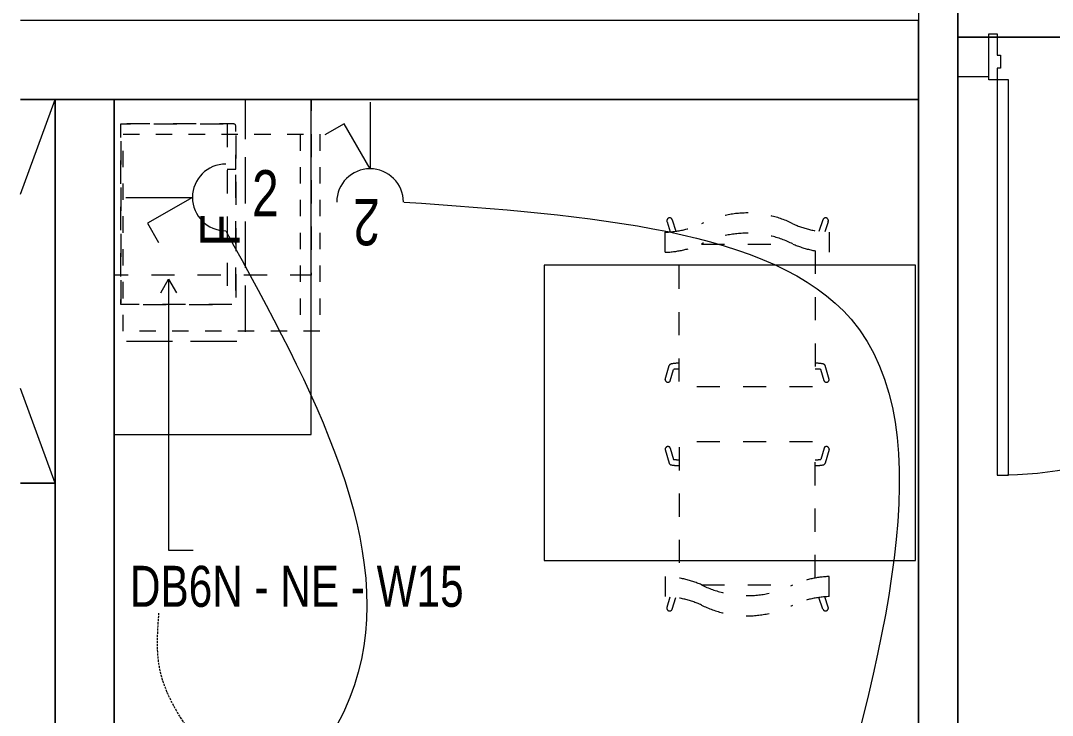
# Model space of a CAD drawing. Header units: millimetres. Extents: x 11356 to 46017, y -5218 to 16780.
# Drawn here: x 11895 to 15038, y 5921 to 8038 of the extents above; entities that cross this region are included whole.
import ezdxf

# ---------------------------------------------------------------- set-up
doc = ezdxf.new("R2010")
doc.units = ezdxf.units.MM
for name, pattern in [('IMPORT-Contour Line', [100, 50, -50]), ('IMPORT-Hidden Line', [195.611112, 141.111112, -54.5]), ('IMPORT-Small Dashed', [141.111111, 70.555556, -70.555556]), ('WSP_NZ_Hidden', [9.5, 6.5, -3])]:
    doc.linetypes.add(name, pattern=pattern)
for name, color, linetype, lineweight in [('0_Pen_No__1', 7, 'Continuous', 13), ('_Essential Power', 1, 'Continuous', 13), ('_Non Essential Power', 1, 'Continuous', 13), ('A-Des_ Columns', 7, 'Continuous', 13), ('A-Des_ Columns_Pen_No__183', 250, 'Continuous', 18), ('A-Des_ Columns_Pen_No__81', 251, 'Continuous', 18), ('A-Des_ Fittings Joinery_Pen_No__81', 251, 'Continuous', 18), ('A-Des_ Furniture - Room Chairs _Pen_No__81', 251, 'Continuous', 18), ('A-Des_ Walls', 7, 'Continuous', 13), ('A-Des_ Walls_Pen_No__81', 251, 'Continuous', 18), ('ARCHICAD Doors_Pen_No__81', 251, 'Continuous', 18), ('L07 Enlarged Ground Proposed Plan 02_GFGF Enlarged Proposed Plan 02_dwg', 8, 'Continuous', 13), ('New_A-Des_ Fittings Electrical_Pen_No__4', 250, 'Continuous', 18), ('New_A-Des_ Fittings General_Pen_No__4', 250, 'Continuous', 18), ('New_A-Des_ Fittings General_Pen_No__86', 250, 'Continuous', 18), ('New_A-Des_ Zones_Pen_No__94', 250, 'Continuous', 18), ('New_A-Doc_ Presentation_Furniture 1_50_Pen_No__85', 250, 'Continuous', 18)]:
    doc.layers.add(name, color=color, linetype=linetype, lineweight=lineweight)
doc.styles.add('Arial Narrow', font='ARIALN.TTF', dxfattribs={"width": 0.9, "height": 125})
doc.styles.add('Arial_2', font='arial.ttf', dxfattribs={"height": 120})

# ---------------------------------------------------------------- blocks, each defined once
blk = doc.blocks.new('L07 Enlarged Ground Proposed Plan 02_GFGF Enlarged Proposed Plan 02_dwg_Countertop 24_5__1-12185922-NEW GROUND FLOOR LAYOUT - ELECTRICAL PROPOSED PLAN 02')
at = {"layer": 'A-Des_ Fittings Joinery_Pen_No__81', "color": 254, "flags": 128}
blk.add_lwpolyline([(12779.7, 7798.3), (12179.7, 7798.3), (12179.7, 6776.9), (12779.7, 6776.9)], close=True, dxfattribs=at)
blk = doc.blocks.new('L07 Enlarged Ground Proposed Plan 02_GFGF Enlarged Proposed Plan 02_dwg_Rectangular Table 01 24_6__1-12185923-NEW GROUND FLOOR LAYOUT - ELECTRICAL PROPOSED PLAN 02')
at = {"layer": 'A-Des_ Furniture - Room Chairs _Pen_No__81', "color": 254, "linetype": 'IMPORT-Small Dashed', "flags": 128}
blk.add_lwpolyline([(14621.5, 6393.3), (14621.5, 7293.3), (13489.2, 7293.3), (13489.2, 6393.3)], close=True, dxfattribs=at)
at = {"layer": 'A-Des_ Furniture - Room Chairs _Pen_No__81', "color": 10, "flags": 128}
blk.add_lwpolyline([(14621.5, 6393.3), (14621.5, 7293.3), (13489.2, 7293.3), (13489.2, 6393.3)], close=True, dxfattribs=at)
blk = doc.blocks.new('L07 Enlarged Ground Proposed Plan 02_GFGF Enlarged Proposed Plan 02_dwg_Designer Chair 01 24_7__1-12185924-NEW GROUND FLOOR LAYOUT - ELECTRICAL PROPOSED PLAN 02')
at = {"layer": 'A-Des_ Furniture - Room Chairs _Pen_No__81', "color": 254, "linetype": 'IMPORT-Small Dashed'}
for p, q in [((13858.2, 6731.5), (13870.2, 6689.4)), ((13874, 6735.8), (13884, 6701.1)), ((14342.3, 6735.8), (14332.3, 6701.1)), ((14358.2, 6731.5), (14346.1, 6689.4)), ((13858.2, 6344.2), (13858.2, 6283)), ((13968.9, 6319), (14247.5, 6319)), ((14358.2, 6283), (14358.2, 6344.3)), ((13858.2, 6290.7), (13858.2, 6290.4)), ((13864, 6251), (13873.8, 6282.1)), ((13880, 6244.9), (13891.1, 6280.1)), ((14339, 6244.9), (14326.8, 6280.3)), ((14355, 6251), (14344.3, 6282.2))]:
    blk.add_line(p, q, dxfattribs=at)
at = {"layer": 'A-Des_ Furniture - Room Chairs _Pen_No__81', "color": 254, "linetype": 'IMPORT-Small Dashed', "flags": 128}
blk.add_lwpolyline([(14315.6, 6339.6), (14315.6, 6754.8), (13900.7, 6754.8), (13900.7, 6339.3)], dxfattribs=at)
at = {"layer": 'A-Des_ Furniture - Room Chairs _Pen_No__81', "color": 254, "linetype": 'IMPORT-Small Dashed'}
for centre, major_axis, start_param, end_param in [((13866.7, 6731.4), (0, 8.84), 5.238808, 7.842126), ((14349.7, 6731.4), (0, 8.84), 4.724245, 7.327562), ((13902, 6844.1), (0, 144.2), 3.011908, 3.132723), ((14314.4, 6844.1), (0, 144.2), 3.150463, 3.271277), ((13878.8, 6694.6), (0, 10.3), 2.10297, 2.907834), ((13901.3, 6826.6), (0, 144.4), 2.961394, 3.137175), ((14315, 6826.6), (0, 144.4), 3.14601, 3.321792), ((14337.6, 6694.6), (0, 10.3), 3.375351, 4.180216), ((13846.1, 6011.5), (0, 333), 5.888868, 6.244699), ((14108.2, 6620.9), (0, 335), 2.69422, 3.588965), ((14370.5, 6011.5), (0, 333), 0.038487, 0.394317), ((13849.4, 5970.2), (0, 312.9), 5.874242, 6.253894), ((14108.3, 6559.3), (0, 335), 2.69422, 3.588965), ((14367, 5970.2), (0, 312.9), 0.029292, 0.408943), ((13872, 6248.1), (0, 8.85), 1.227597, 4.353093), ((14347, 6248.1), (0, 8.85), 1.934683, 5.051842)]:
    blk.add_ellipse(centre, major_axis=major_axis, ratio=0.961461, start_param=start_param, end_param=end_param, dxfattribs=at)
blk = doc.blocks.new('L07 Enlarged Ground Proposed Plan 02_GFGF Enlarged Proposed Plan 02_dwg_Designer Chair 01 24_13__1-12185971-NEW GROUND FLOOR LAYOUT - ELECTRICAL PROPOSED PLAN 02')
at = {"layer": 'A-Des_ Furniture - Room Chairs _Pen_No__81', "color": 254, "linetype": 'IMPORT-Small Dashed'}
for p, q in [((13864, 7425.5), (13873.8, 7394.5)), ((13880, 7431.6), (13891.1, 7396.5)), ((14339, 7431.6), (14326.8, 7396.2)), ((14355, 7425.5), (14344.3, 7394.3)), ((13858.2, 7332.3), (13858.2, 7393.6)), ((14358.2, 7393.6), (14358.2, 7332.3)), ((13858.2, 7385.8), (13858.2, 7386.1)), ((13968.9, 7357.6), (14247.5, 7357.6)), ((13858.2, 6945), (13870.2, 6987.1)), ((14358.2, 6945), (14346.1, 6987.1)), ((13874, 6940.7), (13884, 6975.4)), ((14342.3, 6940.7), (14332.3, 6975.4))]:
    blk.add_line(p, q, dxfattribs=at)
at = {"layer": 'A-Des_ Furniture - Room Chairs _Pen_No__81', "color": 254, "linetype": 'IMPORT-Small Dashed', "flags": 128}
blk.add_lwpolyline([(14315.6, 7337), (14315.6, 6921.8), (13900.7, 6921.8), (13900.7, 7337.2)], dxfattribs=at)
at = {"layer": 'A-Des_ Furniture - Room Chairs _Pen_No__81', "color": 254, "linetype": 'IMPORT-Small Dashed'}
for centre, major_axis, start_param, end_param in [((14108.3, 7117.2), (0, 335), 5.835813, 6.730557), ((13849.4, 7706.3), (0, 312.9), 3.170884, 3.550536), ((13872, 7428.5), (0, 8.85), 5.071685, 8.197181), ((14367, 7706.3), (0, 312.9), 2.732649, 3.112301), ((14347, 7428.4), (0, 8.85), 4.372935, 7.490095), ((14108.2, 7055.6), (0, 335), 5.835813, 6.730557), ((13846.1, 7665), (0, 333), 3.180079, 3.53591), ((14370.5, 7665), (0, 333), 2.747276, 3.103106), ((13878.8, 6981.9), (0, 10.3), 0.233758, 1.038623), ((13901.3, 6849.9), (0, 144.4), 0.004417, 0.180199), ((14315, 6849.9), (0, 144.4), 6.102986, 6.278768), ((14337.6, 6981.9), (0, 10.3), 5.244562, 6.049427), ((13902, 6832.4), (0, 144.2), 0.00887, 0.129685), ((14314.4, 6832.4), (0, 144.2), 6.153501, 6.274315), ((13866.7, 6945.1), (0, 8.84), 1.582652, 4.18597), ((14349.7, 6945.1), (0, 8.84), 2.097216, 4.700533)]:
    blk.add_ellipse(centre, major_axis=major_axis, ratio=0.961461, start_param=start_param, end_param=end_param, dxfattribs=at)
blk = doc.blocks.new('L07 Enlarged Ground Proposed Plan 02_GFGF Enlarged Proposed Plan 02_dwg_Wall_59_1-12186076-NEW GROUND FLOOR LAYOUT - ELECTRICAL PROPOSED PLAN 02')
at = {"layer": 'A-Des_ Walls', "color": 50}
blk.add_line((14629.7, 8038.3), (11894.6, 8038.3), dxfattribs=at)
at = {"layer": 'A-Des_ Walls', "color": 50, "flags": 128}
blk.add_lwpolyline([(11894.6, 7798.3), (14629.7, 7798.3), (14629.7, 8038.3)], dxfattribs=at)
at = {"layer": 'A-Des_ Walls_Pen_No__81', "color": 254}
for p, q in [((14629.7, 8038.3), (11894.6, 8038.3)), ((11894.6, 7798.3), (11999.7, 7798.3)), ((12179.7, 7798.3), (14629.7, 7798.3))]:
    blk.add_line(p, q, dxfattribs=at)
blk = doc.blocks.new('L07 Enlarged Ground Proposed Plan 02_GFGF Enlarged Proposed Plan 02_dwg_Wall_61_1-12186079-NEW GROUND FLOOR LAYOUT - ELECTRICAL PROPOSED PLAN 02')
at = {"layer": 'A-Des_ Walls', "color": 50, "flags": 128}
blk.add_lwpolyline([(14629.7, 9048.3), (14629.7, 4008.3), (14749.7, 4008.3), (14749.7, 9048.3)], close=True, dxfattribs=at)
at = {"layer": 'A-Des_ Walls_Pen_No__81', "color": 254}
for p, q in [((14629.7, 8038.5), (14629.7, 8038.3)), ((14749.7, 4008.3), (14749.7, 7868.3)), ((14629.7, 7798.3), (14629.7, 4008.3))]:
    blk.add_line(p, q, dxfattribs=at)
at = {"layer": 'A-Des_ Walls_Pen_No__81', "color": 254, "flags": 128}
blk.add_lwpolyline([(14749.7, 7988.3), (14749.7, 9048.3), (14629.7, 9048.3), (14629.7, 8179.5)], dxfattribs=at)
blk = doc.blocks.new('L07 Enlarged Ground Proposed Plan 02_GFGF Enlarged Proposed Plan 02_dwg_CI Tools Door_31__1-12186080-NEW GROUND FLOOR LAYOUT - ELECTRICAL PROPOSED PLAN 02')
at = {"layer": 'ARCHICAD Doors_Pen_No__81', "color": 254, "flags": 128}
for points in [[(14879.7, 7933.3), (14879.7, 7893.3), (14869.7, 7893.3), (14869.7, 7858.3), (14844.7, 7858.3), (14844.7, 7998.3), (14869.7, 7998.3), (14869.7, 7933.3), (14879.7, 7933.3), (14879.7, 7893.3), (14869.7, 7893.3), (14869.7, 7858.3), (14844.7, 7858.3), (14844.7, 7998.3), (14869.7, 7998.3), (14869.7, 7933.3)], [(16064.7, 7933.3), (16064.7, 7893.3), (16074.7, 7893.3), (16074.7, 7858.3), (16099.7, 7858.3), (16099.7, 7998.3), (16074.7, 7998.3), (16074.7, 7933.3), (16064.7, 7933.3), (16064.7, 7893.3), (16074.7, 7893.3), (16074.7, 7858.3), (16099.7, 7858.3), (16099.7, 7998.3), (16074.7, 7998.3), (16074.7, 7933.3)], [(14904.7, 6653.3), (14904.7, 7858.3), (14869.7, 7858.3), (14869.7, 6653.3), (14904.7, 6653.3), (14904.7, 7858.3), (14869.7, 7858.3), (14869.7, 6653.3)]]:
    blk.add_lwpolyline(points, close=True, dxfattribs=at)
at = {"layer": 'ARCHICAD Doors_Pen_No__81', "color": 254}
blk.add_arc((14869.7, 7858.3), 1205, 270, 0, dxfattribs=at)
blk = doc.blocks.new('L07 Enlarged Ground Proposed Plan 02_GFGF Enlarged Proposed Plan 02_dwg_Wall_62_1-12186081-NEW GROUND FLOOR LAYOUT - ELECTRICAL PROPOSED PLAN 02')
at = {"layer": 'A-Des_ Walls', "color": 50, "flags": 128}
for points in [[(14749.7, 7868.3), (14844.7, 7868.3), (14844.7, 7988.3), (14749.7, 7988.3)], [(16099.7, 7868.3), (16309.7, 7868.3), (16309.7, 7988.3), (16099.7, 7988.3)]]:
    blk.add_lwpolyline(points, close=True, dxfattribs=at)
at = {"layer": 'A-Des_ Walls_Pen_No__81', "color": 254, "flags": 128}
for points in [[(14749.7, 7868.3), (14844.7, 7868.3), (14844.7, 7988.3), (14749.7, 7988.3)], [(16099.7, 7988.3), (16309.7, 7988.3), (16309.7, 7868.3), (16099.7, 7868.3), (16099.7, 7988.3)]]:
    blk.add_lwpolyline(points, dxfattribs=at)
blk.add_blockref('L07 Enlarged Ground Proposed Plan 02_GFGF Enlarged Proposed Plan 02_dwg_CI Tools Door_31__1-12186080-NEW GROUND FLOOR LAYOUT - ELECTRICAL PROPOSED PLAN 02', (0, 0))
blk = doc.blocks.new('L07 Enlarged Ground Proposed Plan 02_GFGF Enlarged Proposed Plan 02_dwg_Wall_69_1-12186088-NEW GROUND FLOOR LAYOUT - ELECTRICAL PROPOSED PLAN 02')
at = {"layer": 'A-Des_ Walls', "color": 50, "flags": 128}
blk.add_lwpolyline([(12179.7, 4008.3), (12179.7, 7798.3), (11999.7, 7798.3), (11999.7, 4008.3)], close=True, dxfattribs=at)
at = {"layer": 'A-Des_ Walls_Pen_No__81', "color": 254}
for p, q in [((11999.7, 7798.3), (11999.7, 4008.3)), ((12179.7, 4008.3), (12179.7, 7798.3))]:
    blk.add_line(p, q, dxfattribs=at)
blk = doc.blocks.new('L07 Enlarged Ground Proposed Plan 02_GFGF Enlarged Proposed Plan 02_dwg_Countertop 24_84__1-12186251-NEW GROUND FLOOR LAYOUT - ELECTRICAL PROPOSED PLAN 02')
at = {"layer": 'A-Des_ Fittings Joinery_Pen_No__81', "color": 254, "linetype": 'IMPORT-Hidden Line', "flags": 128}
blk.add_lwpolyline([(12579.7, 7798.3), (12179.7, 7798.3), (12179.7, 7061.6), (12579.7, 7061.6)], close=True, dxfattribs=at)
blk = doc.blocks.new('L07 Enlarged Ground Proposed Plan 02_GFGF Enlarged Proposed Plan 02_dwg_Microwave Oven 24-12186252-NEW GROUND FLOOR LAYOUT - ELECTRICAL PROPOSED PLAN 02')
at = {"layer": 'New_A-Des_ Fittings Electrical_Pen_No__4', "color": 253, "linetype": 'IMPORT-Small Dashed'}
blk.add_line((12523.6, 7723.5), (12523.6, 7173.5), dxfattribs=at)
at = {"layer": 'New_A-Des_ Fittings Electrical_Pen_No__4', "color": 253, "linetype": 'IMPORT-Small Dashed', "flags": 128}
blk.add_lwpolyline([(12523.6, 7585.6), (12550.3, 7585.6), (12550.3, 7716.6), (12550.2, 7718.2), (12549.7, 7719.6), (12548.9, 7720.9), (12547.9, 7722), (12546.7, 7722.8), (12545.3, 7723.3), (12543.9, 7723.5), (12200.3, 7723.5), (12200.3, 7173.5), (12543.9, 7173.5), (12200.3, 7173.5), (12200.3, 7723.5), (12543.9, 7723.5), (12545, 7723.4), (12546.1, 7723.1), (12547.1, 7722.6), (12548, 7721.9), (12548.8, 7721), (12549.5, 7720.1), (12550, 7719), (12550.2, 7717.8), (12550.3, 7716.6), (12550.3, 7180.3), (12550.2, 7179.1), (12550, 7178), (12549.5, 7176.9), (12548.8, 7175.9), (12548, 7175.1), (12547.1, 7174.4), (12546.1, 7173.9), (12545, 7173.6), (12543.9, 7173.5), (12545.3, 7173.7), (12546.7, 7174.2), (12547.9, 7175), (12548.9, 7176.1), (12549.7, 7177.4), (12550.2, 7178.8), (12550.3, 7180.3), (12550.3, 7581), (12523.6, 7581)], dxfattribs=at)
blk = doc.blocks.new('L07 Enlarged Ground Proposed Plan 02_GFGF Enlarged Proposed Plan 02_dwg_Cadimage Cabinet_109__1-12186373-NEW GROUND FLOOR LAYOUT - ELECTRICAL PROPOSED PLAN 02')
at = {"layer": 'A-Des_ Fittings Joinery_Pen_No__81', "color": 254, "flags": 128}
blk.add_lwpolyline([(11894.6, 6628.3), (11999.7, 6628.3), (11999.7, 6253.3), (11999.7, 6628.3)], dxfattribs=at)
blk = doc.blocks.new('L07 Enlarged Ground Proposed Plan 02_GFGF Enlarged Proposed Plan 02_dwg_Cadimage Cabinet_110__1-12186374-NEW GROUND FLOOR LAYOUT - ELECTRICAL PROPOSED PLAN 02')
at = {"layer": 'A-Des_ Fittings Joinery_Pen_No__81', "color": 254, "flags": 128}
blk.add_lwpolyline([(11999.7, 5878.3), (11999.7, 6253.3)], close=True, dxfattribs=at)
blk = doc.blocks.new('L07 Enlarged Ground Proposed Plan 02_GFGF Enlarged Proposed Plan 02_dwg_Column_21_1-12186430-NEW GROUND FLOOR LAYOUT - ELECTRICAL PROPOSED PLAN 02')
at = {"layer": 'A-Des_ Columns', "color": 50, "flags": 128}
blk.add_lwpolyline([(11894.6, 6628.3), (11999.7, 6628.3), (11999.7, 7798.3), (11894.6, 7798.3)], dxfattribs=at)
at = {"layer": 'A-Des_ Columns_Pen_No__81', "color": 254, "flags": 128}
blk.add_lwpolyline([(11894.6, 6628.3), (11999.7, 6628.3), (11999.7, 7798.3), (11894.6, 7798.3)], dxfattribs=at)
blk = doc.blocks.new('L07 Enlarged Ground Proposed Plan 02_GFGF Enlarged Proposed Plan 02_dwg_Refrigerator 24-12186442-NEW GROUND FLOOR LAYOUT - ELECTRICAL PROPOSED PLAN 02')
at = {"layer": 'New_A-Des_ Fittings General_Pen_No__4', "color": 253, "linetype": 'IMPORT-Contour Line'}
blk.add_line((12746.5, 7692), (12746.5, 7092), dxfattribs=at)
at = {"layer": 'New_A-Des_ Fittings General_Pen_No__4', "color": 253, "linetype": 'IMPORT-Contour Line', "flags": 128}
blk.add_lwpolyline([(12806.5, 7692), (12806.5, 7092), (12206.5, 7092), (12206.5, 7692)], close=True, dxfattribs=at)
blk = doc.blocks.new('L07 Enlarged Ground Proposed Plan 02_GFGF Enlarged Proposed Plan 02_dwg_ARROWHEAD_14-12186451-NEW GROUND FLOOR LAYOUT - ELECTRICAL PROPOSED PLAN 02')
at = {"layer": 'New_A-Doc_ Presentation_Furniture 1_50_Pen_No__85', "color": 9, "lineweight": 13}
blk.add_line((0, 0), (-1, 0), dxfattribs=at)
at = {"layer": 'New_A-Doc_ Presentation_Furniture 1_50_Pen_No__85', "color": 9, "lineweight": 13, "flags": 128}
blk.add_lwpolyline([(-0.9093, 0.525), (0, 0), (-0.9093, -0.525)], dxfattribs=at)
blk = doc.blocks.new('L07 Enlarged Ground Proposed Plan 02_GFGF Enlarged Proposed Plan 02_dwg-12097911-NEW GROUND FLOOR LAYOUT - ELECTRICAL PROPOSED PLAN 02')
at = {"layer": '0_Pen_No__1', "color": 9, "linetype": 'IMPORT-Small Dashed', "flags": 128}
blk.add_lwpolyline([(12179.7, 7798.3), (12779.8, 7798.3), (12779.8, 7262.6), (12179.7, 7262.6)], close=True, dxfattribs=at)
at = {"layer": 'A-Des_ Columns_Pen_No__183', "color": 253}
for p, q in [((11894.6, 7509), (11999.7, 7798.3)), ((11999.7, 6628.3), (11894.6, 6917.7))]:
    blk.add_line(p, q, dxfattribs=at)
at = {"layer": 'New_A-Des_ Zones_Pen_No__94', "color": 253, "flags": 128}
for points in [[(13009.7, 13910.1), (13644.7, 13910.1), (13644.7, 12320.1), (13009.7, 12320.1), (13009.7, 11484.5), (13129.7, 11484.5), (13129.7, 10884.5), (13009.7, 10884.5), (13009.7, 10784.5), (15199.7, 10784.5), (15199.7, 10143.3), (16507.2, 10143.3), (16507.2, 10003.3), (15199.7, 10003.3), (14749.7, 10003.3), (14749.7, 7988.3), (16309.7, 7988.3), (16309.7, 8038.3), (16309.7, 8113.3), (16509.7, 8113.3), (16509.7, 10083.3), (16509.7, 14063.3), (16509.7, 14118.3), (13009.7, 14118.3)], [(14749.7, 7988.3), (14749.7, 4008.3), (17149.7, 4008.3), (17149.7, 7798.3), (16309.7, 7798.3), (16309.7, 7988.3)], [(12179.7, 7798.3), (12179.7, 4008.3), (14629.7, 4008.3), (14629.7, 7798.3)]]:
    blk.add_lwpolyline(points, close=True, dxfattribs=at)
blk.add_lwpolyline([(11894.6, 4008.3), (11999.7, 4008.3), (11999.7, 6628.3), (11894.6, 6628.3)], dxfattribs=at)
at = {"layer": 'New_A-Doc_ Presentation_Furniture 1_50_Pen_No__85', "color": 253, "flags": 128}
blk.add_lwpolyline([(12345.6, 7205), (12345.6, 6424.4), (12420.4, 6424.4)], dxfattribs=at)
for name in ['L07 Enlarged Ground Proposed Plan 02_GFGF Enlarged Proposed Plan 02_dwg_Wall_61_1-12186079-NEW GROUND FLOOR LAYOUT - ELECTRICAL PROPOSED PLAN 02', 'L07 Enlarged Ground Proposed Plan 02_GFGF Enlarged Proposed Plan 02_dwg_Wall_59_1-12186076-NEW GROUND FLOOR LAYOUT - ELECTRICAL PROPOSED PLAN 02', 'L07 Enlarged Ground Proposed Plan 02_GFGF Enlarged Proposed Plan 02_dwg_Wall_62_1-12186081-NEW GROUND FLOOR LAYOUT - ELECTRICAL PROPOSED PLAN 02', 'L07 Enlarged Ground Proposed Plan 02_GFGF Enlarged Proposed Plan 02_dwg_Column_21_1-12186430-NEW GROUND FLOOR LAYOUT - ELECTRICAL PROPOSED PLAN 02', 'L07 Enlarged Ground Proposed Plan 02_GFGF Enlarged Proposed Plan 02_dwg_Wall_69_1-12186088-NEW GROUND FLOOR LAYOUT - ELECTRICAL PROPOSED PLAN 02', 'L07 Enlarged Ground Proposed Plan 02_GFGF Enlarged Proposed Plan 02_dwg_Countertop 24_5__1-12185922-NEW GROUND FLOOR LAYOUT - ELECTRICAL PROPOSED PLAN 02', 'L07 Enlarged Ground Proposed Plan 02_GFGF Enlarged Proposed Plan 02_dwg_Countertop 24_84__1-12186251-NEW GROUND FLOOR LAYOUT - ELECTRICAL PROPOSED PLAN 02', 'L07 Enlarged Ground Proposed Plan 02_GFGF Enlarged Proposed Plan 02_dwg_Microwave Oven 24-12186252-NEW GROUND FLOOR LAYOUT - ELECTRICAL PROPOSED PLAN 02', 'L07 Enlarged Ground Proposed Plan 02_GFGF Enlarged Proposed Plan 02_dwg_Refrigerator 24-12186442-NEW GROUND FLOOR LAYOUT - ELECTRICAL PROPOSED PLAN 02', 'L07 Enlarged Ground Proposed Plan 02_GFGF Enlarged Proposed Plan 02_dwg_Designer Chair 01 24_13__1-12185971-NEW GROUND FLOOR LAYOUT - ELECTRICAL PROPOSED PLAN 02', 'L07 Enlarged Ground Proposed Plan 02_GFGF Enlarged Proposed Plan 02_dwg_Rectangular Table 01 24_6__1-12185923-NEW GROUND FLOOR LAYOUT - ELECTRICAL PROPOSED PLAN 02', 'L07 Enlarged Ground Proposed Plan 02_GFGF Enlarged Proposed Plan 02_dwg_Designer Chair 01 24_7__1-12185924-NEW GROUND FLOOR LAYOUT - ELECTRICAL PROPOSED PLAN 02', 'L07 Enlarged Ground Proposed Plan 02_GFGF Enlarged Proposed Plan 02_dwg_Cadimage Cabinet_109__1-12186373-NEW GROUND FLOOR LAYOUT - ELECTRICAL PROPOSED PLAN 02', 'L07 Enlarged Ground Proposed Plan 02_GFGF Enlarged Proposed Plan 02_dwg_Cadimage Cabinet_110__1-12186374-NEW GROUND FLOOR LAYOUT - ELECTRICAL PROPOSED PLAN 02']:
    blk.add_blockref(name, (0, 0))
at = {"xscale": 45.60000000000001, "yscale": 45.60000000000001, "zscale": 45.60000000000001, "rotation": 90}
blk.add_blockref('L07 Enlarged Ground Proposed Plan 02_GFGF Enlarged Proposed Plan 02_dwg_ARROWHEAD_14-12186451-NEW GROUND FLOOR LAYOUT - ELECTRICAL PROPOSED PLAN 02', (12345.6, 7250.6), dxfattribs=at)
at = {"layer": 'New_A-Des_ Fittings General_Pen_No__86', "color": 7, "insert": (12442, 7398.8), "char_height": 120, "width": 121.94, "attachment_point": 2, "rotation": 90, "line_spacing_factor": 0.941778, "style": 'Arial_2'}
blk.add_mtext('F', dxfattribs=at)

msp = doc.modelspace()

# ---------------------------------------------------------------- linework, layer by layer
at = {"layer": '_Essential Power', "color": 10, "lineweight": 18}
for p, q in [((12959.1, 7790.2), (12959.1, 7587)), ((12880.1, 7723.9), (12821.4, 7690)), ((12959.1, 7587), (12880.1, 7723.9))]:
    msp.add_line(p, q, dxfattribs=at)
msp.add_arc((12959.1, 7485.4), 101.6, 0, 180, dxfattribs=at)
at = {"layer": '_Essential Power'}
msp.add_spline([(13063.2, 7485.6), (14424.9, 7128.2), (14322.8, 5410)], degree=3, dxfattribs=at)
at = {"layer": '_Non Essential Power', "color": 10, "lineweight": 18}
for p, q in [((12214.9, 7499.7), (12418.2, 7499.7)), ((12418.2, 7499.7), (12281.3, 7420.6)), ((12281.3, 7420.6), (12315.1, 7362))]:
    msp.add_line(p, q, dxfattribs=at)
msp.add_arc((12519.8, 7499.7), 101.6, 90, 270, dxfattribs=at)
at = {"layer": '_Non Essential Power'}
msp.add_spline([(12519.4, 7397.7), (12911.3, 6013.8), (12504, 5426.7)], degree=3, dxfattribs=at)
at = {"layer": '_Non Essential Power', "color": 18, "linetype": 'WSP_NZ_Hidden', "true_color": 0x000000}
msp.add_spline([(12514.9, 5745.8), (12316, 6077.5), (12316, 6232.3)], degree=3, dxfattribs=at)

# ---------------------------------------------------------------- block references
at = {"layer": 'L07 Enlarged Ground Proposed Plan 02_GFGF Enlarged Proposed Plan 02_dwg', "color": 253, "lineweight": 18}
msp.add_blockref('L07 Enlarged Ground Proposed Plan 02_GFGF Enlarged Proposed Plan 02_dwg-12097911-NEW GROUND FLOOR LAYOUT - ELECTRICAL PROPOSED PLAN 02', (0, 0), dxfattribs=at)

# ---------------------------------------------------------------- texts
at = {"layer": '_Essential Power', "color": 1, "insert": (12989.1, 7353.7), "char_height": 141.1, "width": 97.748, "attachment_point": 1, "rotation": 180, "style": 'Arial Narrow'}
msp.add_mtext('2', dxfattribs=at)
at = {"layer": '_Non Essential Power', "color": 1, "insert": (12599.8, 7582.6), "char_height": 141.1, "width": 97.748, "attachment_point": 1, "style": 'Arial Narrow'}
msp.add_mtext('2', dxfattribs=at)
at = {"layer": '_Non Essential Power', "color": 0, "insert": (12227.7, 6376.8), "char_height": 125, "width": 1190.506, "attachment_point": 1, "style": 'Arial Narrow'}
msp.add_mtext('DB6N - NE - W15', dxfattribs=at)

doc.saveas('drawing.dxf')
